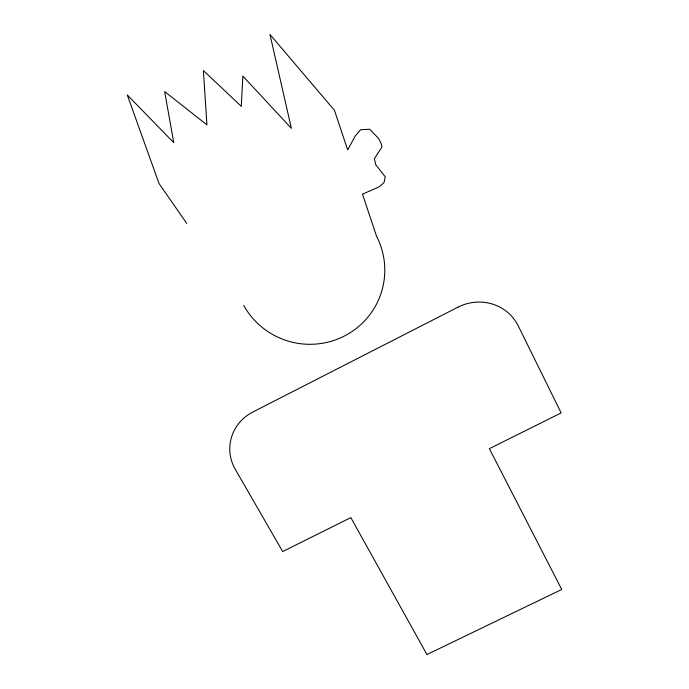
<?xml version="1.0" encoding="UTF-8"?>
<svg xmlns="http://www.w3.org/2000/svg" width="689" height="689" viewBox="0 0 689 689"><rect width="100%" height="100%" fill="white"/><g stroke="black" fill="none" stroke-linecap="round" stroke-linejoin="round"><path stroke-width="1.03" d="M186.745 223.408L159.038 183.541L127.258 94.918L173.766 142.675L164.671 91.603L206.915 124.838L203.401 70.579L241.296 106.339L242.847 76.091L291.378 128.326L269.95 34.45L334.466 110.343L347.678 149.875L355.24 136.034L360.562 129.739L369.683 129.248L378.554 138.411L381.293 143.863L381.999 146.946L374.377 158.694L375.781 164.809L385.263 176.866L383.98 182.637L379.338 186.762L362.492 194.177L376.53 236.172A75.247 74.472 15 0 1 344.827 335.793A75.247 74.472 15 0 1 243.691 305.348M457.918 307.199L252.889 411.996A44.346 42.21 4.6 0 0 235.276 469.33L282.688 551.536L350.847 517.611L426.947 654.55L561.742 589.457L489.362 448.66L561.147 412.926L518.24 325.888A45.276 43.553 -28.2 0 0 457.918 307.199"/></g></svg>
